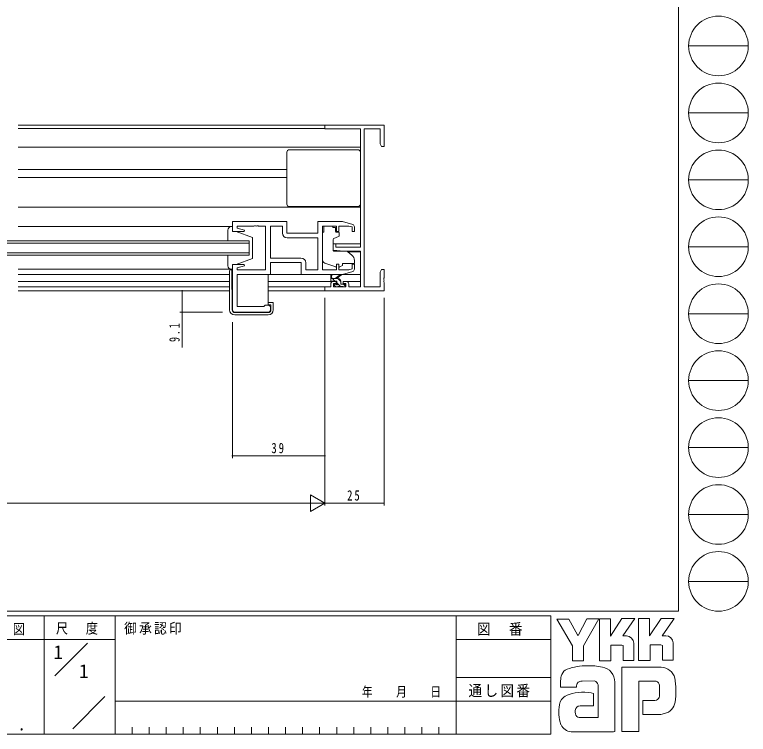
# Model space of a CAD drawing. Units: millimetres, scale not verified. Extents: x -567 to 567, y -403 to 403.
# Drawn here: x 256.9 to 566.7, y -403 to -98.9 of the extents above; entities that cross this region are included whole.
import ezdxf
from ezdxf.enums import TextEntityAlignment as Align

# ---------------------------------------------------------------- set-up
doc = ezdxf.new("R2010")
doc.units = ezdxf.units.MM
doc.header["$LTSCALE"] = 2
for name, color, linetype, lineweight in [('0-1_YKK_ZWAK', 7, 'Continuous', 18), ('0-3_YKK_11', 7, 'Continuous', 18), ('0-4_YKK_12', 2, 'Continuous', 18), ('0-5_YKK_13', 4, 'Continuous', 18), ('0-7_YKK_D', 6, 'Continuous', 18)]:
    doc.layers.add(name, color=color, linetype=linetype, lineweight=lineweight)
doc.layers.add('0-2_USER1', color=7, linetype='Continuous')
doc.styles.add('ＭＳ ゴシック', font='')
doc.styles.get('ＭＳ ゴシック').set_extended_font_data('MS Gothic')

msp = doc.modelspace()

# ---------------------------------------------------------------- linework, layer by layer
at = {"layer": '0-1_YKK_ZWAK'}
for p, q in [((537.274, 399), (537.274, -351)), ((541.526, -112.16), (566.726, -112.16)), ((541.526, -140.44), (566.726, -140.44)), ((541.526, -168.72), (566.726, -168.72)), ((541.526, -197), (566.726, -197)), ((541.526, -225.28), (566.726, -225.28)), ((541.526, -253.56), (566.726, -253.56)), ((541.526, -281.84), (566.726, -281.84)), ((541.526, -310.12), (566.726, -310.12)), ((541.526, -338.4), (566.726, -338.4)), ((537.274, -351), (-562.726, -351)), ((483.274, -353), (-562.726, -353)), ((269.274, -353), (269.274, -403)), ((299.274, -353), (299.274, -403)), ((443.274, -353), (443.274, -403)), ((483.274, -353), (483.274, -403)), ((485.898, -354.294), (490.918, -354.294)), ((492.462, -365.569), (485.898, -354.294)), ((498.468, -354.14), (494.818, -361.245)), ((503.931, -371.902), (503.931, -354.178)), ((520.38, -354.024), (525.052, -354.024)), ((520.38, -371.748), (520.38, -354.024)), ((529.956, -354.024), (535.362, -354.024)), ((534.822, -354.951), (530.362, -361.322)), ((535.362, -354.024), (534.822, -354.951)), ((515.244, -361.438), (513.76, -361.438)), ((531.846, -361.322), (530.362, -361.322)), ((270.68, -362.999), (173.274, -362.999)), ((270.68, -362.999), (299.274, -362.999)), ((273.803, -378.337), (287.65, -364.49)), ((443.274, -363), (483.274, -363)), ((513.236, -365.26), (508.68, -365.26)), ((518.333, -364.527), (518.333, -371.786)), ((525.245, -365.222), (525.245, -371.748)), ((529.802, -365.222), (525.245, -365.222)), ((530.42, -365.453), (529.802, -365.222)), ((530.42, -371.709), (530.42, -365.453)), ((534.937, -364.527), (534.937, -371.709)), ((525.245, -371.748), (520.38, -371.748)), ((530.42, -371.637), (530.492, -371.709)), ((534.937, -371.709), (530.42, -371.709)), ((529.879, -374.566), (513.314, -374.566)), ((513.314, -374.566), (513.314, -401.866)), ((443.274, -378.999), (483.274, -378.999)), ((487.443, -383.1), (487.443, -380.344)), ((501.768, -380.436), (496.486, -380.536)), ((510.302, -380.976), (510.302, -401.828)), ((520.496, -380.513), (527.137, -380.513)), ((520.496, -401.866), (520.496, -380.513)), ((494.084, -383.1), (487.443, -383.1)), ((503.313, -395.958), (503.313, -382.057)), ((529.236, -382.652), (529.261, -386.415)), ((281.377, -400.636), (294.983, -387.03)), ((299.274, -389), (443.274, -389)), ((483.274, -388.999), (443.274, -388.999)), ((522.234, -388.699), (522.234, -394.607)), ((527.292, -388.699), (522.234, -388.699)), ((501.382, -390.9), (495.676, -390.907)), ((495.281, -395.958), (503.313, -395.958)), ((502.695, -395.958), (503.197, -395.958)), ((503.313, -395.957), (503.314, -395.958)), ((522.234, -394.607), (529.84, -394.607)), ((529.84, -394.607), (531.385, -394.259)), ((306.474, -400), (306.474, -403)), ((313.674, -400), (313.674, -403)), ((320.874, -400), (320.874, -403)), ((328.074, -400), (328.074, -403)), ((335.274, -400), (335.274, -403)), ((342.474, -400), (342.474, -403)), ((349.674, -400), (349.674, -403)), ((356.874, -400), (356.874, -403)), ((364.074, -400), (364.074, -403)), ((371.274, -400), (371.274, -403)), ((378.474, -400), (378.474, -403)), ((385.674, -400), (385.674, -403)), ((392.874, -400), (392.874, -403)), ((400.074, -400), (400.074, -403)), ((407.274, -400), (407.274, -403)), ((414.474, -400), (414.474, -403)), ((421.674, -400), (421.674, -403)), ((428.874, -400), (428.874, -403)), ((436.074, -400), (436.074, -403)), ((494.084, -401.944), (491.96, -401.944)), ((509.838, -401.905), (494.084, -401.944)), ((510.302, -401.828), (509.838, -401.905)), ((-562.726, -403), (483.274, -403))]:
    msp.add_line(p, q, dxfattribs=at)
for points in [[(490.918, -354.294), (494.509, -361.013), (494.818, -361.245)], [(498.468, -354.14), (503.648, -354.14), (497.173, -365.608)], [(503.931, -354.178), (508.526, -354.178), (508.526, -361.462), (513.352, -354.101)], [(513.352, -354.101), (518.817, -354.101), (513.76, -361.438)], [(525.052, -354.024), (525.052, -361.441), (529.956, -354.024)], [(497.173, -365.608), (497.173, -371.941), (492.462, -371.941), (492.462, -365.569)], [(508.68, -365.26), (508.68, -371.902), (503.931, -371.902)], [(518.333, -371.786), (513.854, -371.786), (513.854, -365.492), (513.236, -365.26)], [(500.378, -385.533), (501.382, -385.764), (501.382, -390.9)], [(513.314, -401.866), (519.376, -401.866), (520.496, -401.866)]]:
    msp.add_lwpolyline(points, dxfattribs=at)
for centre in [(554.126, -112.16), (554.126, -140.44), (554.126, -168.72), (554.126, -197), (554.126, -225.28), (554.126, -253.56), (554.126, -281.84), (554.126, -310.12), (554.126, -338.4)]:
    msp.add_circle(centre, 12.6, dxfattribs=at)
for centre, radius, start, end in [((515.244, -364.527), 3.089, 0.00166, 89.99604), ((531.846, -364.411), 3.089, 0.00166, 89.99604), ((498.591, -399.287), 25.257, 89.89165, 109.30848), ((499.333, -403.662), 29.64, 78.78009, 91.46938), ((504.032, -380.852), 6.355, 40.66422, 80.31694), ((529.662, -380.772), 6.202, 14.44572, 87.08746), ((494.644, -380.38), 7.196, 158.41083, 179.71775), ((491.283, -378.793), 3.491, 109.02127, 161.51264), ((503.715, -380.836), 6.588, 358.78059, 38.76563), ((497.096, -383.01), 3.013, 138.46382, 181.71359), ((496.295, -382.958), 2.43, 85.50551, 126.78038), ((501.068, -382.649), 2.321, 14.7552, 72.44995), ((527.366, -382.256), 1.756, 16.43124, 96.91661), ((506.368, -384.696), 29.8, 350.99027, 10.67624), ((524.033, -383.297), 5.248, 4.93423, 17.03552), ((492.455, -391.468), 5.583, 121.82711, 169.08475), ((496.874, -404.22), 19.013, 79.38098, 112.05825), ((524.002, -385.916), 5.281, 343.6902, 354.75362), ((527.293, -386.834), 1.865, 269.95468, 342.90145), ((529.752, -388.35), 6.13, 285.44291, 349.90448), ((502.487, -393.564), 15.832, 168.76372, 199.80079), ((496.963, -393.469), 3.384, 171.08203, 216.71923), ((495.688, -392.97), 2.064, 90.33953, 178.03639), ((495.631, -393.807), 2.18, 230.9728, 260.75491), ((492.474, -396.489), 5.461, 207.31435, 263.59464)]:
    msp.add_arc(centre, radius, start, end, dxfattribs=at)
at = {"layer": '0-3_YKK_11'}
for p, q in [((387.859, -145.604), (387.859, -147.234)), ((412.859, -145.604), (387.859, -145.604)), ((412.859, -154.604), (412.859, -145.604)), ((387.859, -147.234), (402.859, -147.234)), ((402.859, -147.234), (402.859, -197.104)), ((404.489, -147.234), (411.229, -147.234)), ((404.489, -213.974), (404.489, -147.234)), ((411.229, -147.234), (411.229, -153.513)), ((411.229, -153.513), (411.859, -154.604)), ((411.859, -154.604), (412.859, -154.604)), ((348.859, -186.304), (348.859, -190.504)), ((371.859, -186.304), (348.859, -186.304)), ((350.789, -188.234), (357.901, -188.234)), ((350.789, -189.151), (350.789, -188.234)), ((357.901, -188.234), (358.084, -188.114)), ((358.084, -188.114), (358.634, -188.114)), ((358.634, -188.114), (358.817, -188.234)), ((358.817, -188.234), (358.901, -188.234)), ((358.901, -188.234), (359.084, -188.114)), ((359.084, -188.114), (359.634, -188.114)), ((359.634, -188.114), (359.817, -188.234)), ((359.817, -188.234), (362.859, -188.234)), ((362.859, -188.234), (362.859, -206.774)), ((364.859, -188.234), (364.859, -201.774)), ((369.929, -188.234), (364.859, -188.234)), ((369.929, -191.234), (369.929, -188.234)), ((371.859, -191.304), (371.859, -186.304)), ((384.859, -186.304), (384.859, -191.304)), ((395.359, -186.304), (384.859, -186.304)), ((386.859, -188.234), (392.759, -188.234)), ((386.859, -206.774), (386.859, -188.234)), ((392.759, -188.234), (392.759, -190.604)), ((393.759, -188.234), (397.964, -188.234)), ((393.759, -190.604), (393.759, -188.234)), ((399.646, -187.59), (395.359, -186.304)), ((397.964, -188.234), (399.359, -188.652)), ((399.359, -188.652), (399.359, -190.604)), ((400.359, -190.604), (400.359, -188.548)), ((348.859, -190.504), (353.82, -190.504)), ((353.888, -189.981), (350.789, -189.151)), ((353.82, -190.504), (353.888, -189.981)), ((384.859, -191.304), (371.859, -191.304)), ((392.759, -190.604), (393.759, -190.604)), ((399.359, -190.604), (400.359, -190.604)), ((384.929, -193.234), (371.929, -193.234)), ((384.929, -206.774), (384.929, -193.234)), ((384.929, -206.774), (384.929, -193.234)), ((391.359, -195.804), (391.359, -198.41)), ((392.559, -195.804), (391.359, -195.804)), ((392.559, -197.104), (392.559, -195.804)), ((402.859, -197.104), (392.559, -197.104)), ((391.359, -198.41), (395.859, -198.804)), ((395.859, -198.804), (402.859, -198.804)), ((402.859, -198.804), (402.859, -213.974)), ((348.859, -204.504), (348.859, -223.704)), ((353.82, -204.504), (348.859, -204.504)), ((353.888, -205.026), (353.82, -204.504)), ((364.859, -201.774), (377.789, -201.774)), ((364.859, -203.704), (377.859, -203.704)), ((364.859, -208.704), (364.859, -203.704)), ((377.859, -203.704), (377.859, -208.704)), ((379.789, -203.774), (379.789, -206.774)), ((392.759, -204.404), (392.759, -206.774)), ((393.759, -204.404), (392.759, -204.404)), ((393.759, -206.774), (393.759, -204.404)), ((399.359, -204.404), (399.359, -206.355)), ((400.359, -204.404), (399.359, -204.404)), ((400.359, -206.46), (400.359, -204.404)), ((350.789, -205.857), (353.888, -205.026)), ((350.789, -206.774), (350.789, -205.857)), ((362.859, -206.774), (350.789, -206.774)), ((379.789, -206.774), (384.929, -206.774)), ((392.759, -206.774), (386.859, -206.774)), ((397.964, -206.774), (393.759, -206.774)), ((395.359, -208.704), (399.646, -207.418)), ((399.359, -206.355), (397.964, -206.774)), ((411.859, -206.604), (411.229, -207.695)), ((412.859, -206.604), (411.859, -206.604)), ((412.859, -210.145), (412.859, -206.604)), ((350.789, -208.704), (364.859, -208.704)), ((350.789, -222.204), (350.789, -208.704)), ((377.859, -208.704), (395.359, -208.704)), ((411.229, -207.695), (411.229, -213.974)), ((412.739, -210.329), (412.859, -210.145)), ((412.739, -210.879), (412.739, -210.329)), ((390.359, -212.704), (390.359, -213.974)), ((392.659, -211.704), (391.359, -211.704)), ((391.559, -212.504), (392.659, -212.504)), ((391.559, -213.974), (391.559, -212.504)), ((392.659, -212.504), (392.659, -211.704)), ((395.659, -211.704), (395.659, -212.504)), ((396.959, -211.704), (395.659, -211.704)), ((395.659, -212.504), (396.759, -212.504)), ((396.759, -212.504), (396.759, -213.974)), ((397.959, -213.974), (397.959, -212.704)), ((412.859, -211.062), (412.739, -210.879)), ((412.739, -211.329), (412.859, -211.145)), ((412.739, -211.879), (412.739, -211.329)), ((412.859, -212.062), (412.739, -211.879)), ((412.859, -211.145), (412.859, -211.062)), ((412.859, -215.604), (412.859, -212.062)), ((387.859, -213.974), (387.859, -215.604)), ((390.359, -213.974), (387.859, -213.974)), ((387.859, -215.604), (412.859, -215.604)), ((396.759, -213.974), (391.559, -213.974)), ((402.859, -213.974), (397.959, -213.974)), ((411.229, -213.974), (404.489, -213.974)), ((362.159, -222.204), (350.789, -222.204)), ((362.359, -222.004), (362.159, -222.204)), ((362.659, -221.704), (362.359, -222.004)), ((363.859, -221.704), (362.659, -221.704)), ((364.859, -223.704), (364.859, -222.704)), ((349.859, -224.704), (363.859, -224.704))]:
    msp.add_line(p, q, dxfattribs=at)
for centre, radius, start, end in [((399.359, -188.548), 1, 359.99996, 73.30074), ((371.929, -191.234), 2, 180.00001, 269.99999), ((377.789, -203.774), 2, 0.00001, 89.99999), ((399.359, -206.46), 1, 286.69926, 0.00004), ((391.359, -212.704), 1, 90.00001, 179.99999), ((396.959, -212.704), 1, 0.00001, 89.99999), ((363.859, -222.704), 1, 0.00001, 89.99999), ((349.859, -223.704), 1, 180.00001, 269.99999), ((363.859, -223.704), 1, 270.00001, 359.99999)]:
    msp.add_arc(centre, radius, start, end, dxfattribs=at)
at = {"layer": '0-4_YKK_12'}
for p, q in [((258.359, -145.604), (388.159, -145.604)), ((387.859, -147.004), (258.359, -147.004)), ((258.359, -154.904), (402.859, -154.904)), ((258.359, -164.404), (371.859, -164.404)), ((258.359, -167.804), (371.859, -167.804)), ((258.359, -180.304), (402.859, -180.304)), ((355.859, -194.504), (251.359, -194.504)), ((251.359, -195.504), (355.859, -195.504)), ((391.359, -195.804), (402.859, -195.804)), ((355.859, -199.504), (251.359, -199.504)), ((397.736, -199.204), (402.859, -199.204)), ((258.359, -208.704), (347.594, -208.704)), ((258.359, -211.704), (347.594, -211.704)), ((363.894, -211.704), (391.359, -211.704)), ((396.959, -211.704), (402.859, -211.704)), ((347.594, -213.974), (258.359, -213.974)), ((258.359, -215.604), (347.594, -215.604)), ((388.159, -213.974), (363.894, -213.974)), ((363.894, -215.604), (388.159, -215.604))]:
    msp.add_line(p, q, dxfattribs=at)
msp.add_lwpolyline([(251.359, -200.504), (355.859, -200.504), (355.859, -194.504)], dxfattribs=at)
at = {"layer": '0-5_YKK_13'}
for p, q in [((371.859, -157.004), (371.859, -179.004)), ((401.859, -156.004), (372.859, -156.004)), ((402.859, -179.004), (402.859, -157.004)), ((372.859, -180.004), (401.859, -180.004)), ((258.359, -188.504), (348.859, -188.504)), ((391.259, -188.234), (387.459, -188.234)), ((387.459, -188.234), (387.459, -188.904)), ((387.459, -189.904), (387.459, -188.904)), ((391.259, -188.234), (391.259, -188.904)), ((391.259, -188.904), (392.429, -188.904)), ((392.429, -189.904), (392.429, -188.904)), ((346.859, -194.504), (346.859, -190.004)), ((350.359, -190.504), (357.359, -193.104)), ((387.459, -190.904), (386.859, -190.904)), ((386.859, -202.459), (386.859, -190.904)), ((387.459, -190.904), (387.459, -189.904)), ((392.429, -189.904), (392.429, -190.604)), ((392.729, -190.904), (393.659, -190.904)), ((393.959, -191.204), (393.959, -192.254)), ((357.359, -193.104), (357.359, -201.904)), ((391.359, -193.9), (391.359, -198.506)), ((393.63, -192.723), (391.63, -193.452)), ((346.859, -205.004), (346.859, -200.504)), ((391.576, -198.806), (396.962, -198.853)), ((397.596, -199.087), (399.287, -200.506)), ((350.359, -204.504), (348.859, -204.504)), ((350.359, -204.504), (357.359, -201.904)), ((392.487, -205.544), (387.85, -203.87)), ((395.359, -204.404), (395.359, -204.901)), ((400.359, -202.804), (400.359, -204.104)), ((258.359, -206.504), (348.859, -206.504)), ((347.594, -223.604), (347.594, -207.204)), ((348.094, -206.704), (348.909, -206.704)), ((348.724, -223.614), (348.577, -206.704)), ((394.053, -205.51), (395.359, -204.901)), ((363.894, -221.504), (363.894, -208.704)), ((364.359, -208.704), (385.359, -208.704)), ((371.359, -208.704), (385.359, -208.704)), ((390.359, -211.174), (390.359, -209.174)), ((393.559, -210.474), (390.359, -210.474)), ((390.659, -209.348), (390.858, -210.474)), ((392.134, -211.474), (391.134, -210.474)), ((392.259, -210.474), (394.477, -208.791)), ((392.859, -210.474), (394.679, -209.073)), ((394.559, -211.654), (393.379, -210.474)), ((395.286, -208.704), (402.859, -208.704)), ((395.286, -208.704), (402.859, -208.704)), ((392.659, -211.474), (390.659, -211.474)), ((392.447, -213.886), (391.947, -213.386)), ((392.159, -212.874), (392.498, -212.874)), ((392.959, -212.413), (392.959, -211.774)), ((394.434, -213.774), (392.959, -212.299)), ((395.559, -213.774), (393.459, -213.774)), ((394.559, -212.574), (394.559, -211.474)), ((394.859, -212.874), (396.259, -212.874)), ((396.559, -213.654), (395.779, -212.874)), ((396.559, -213.174), (396.559, -213.674)), ((393.259, -213.974), (392.659, -213.974)), ((396.259, -213.974), (395.759, -213.974)), ((365.594, -220.504), (363.894, -220.504)), ((363.894, -221.504), (365.094, -221.504)), ((365.094, -221.504), (365.094, -223.604)), ((365.594, -220.504), (366.094, -220.504)), ((366.094, -220.504), (366.094, -223.604)), ((363.894, -225.804), (349.794, -225.804)), ((363.894, -224.804), (349.924, -224.804))]:
    msp.add_line(p, q, dxfattribs=at)
for points in [[(348.359, -188.504), (348.859, -188.504), (348.859, -190.504), (350.359, -190.504)], [(348.859, -204.504), (348.859, -206.504), (348.359, -206.504)], [(400.359, -204.104), (395.359, -204.104), (395.359, -204.404)]]:
    msp.add_lwpolyline(points, dxfattribs=at)
for centre, radius, start, end in [((372.859, -157.004), 1, 90, 180), ((401.859, -157.004), 1, 0, 90), ((372.859, -179.004), 1, 180, 270), ((401.859, -179.004), 1, 270, 0), ((348.359, -190.004), 1.5, 90, 180), ((392.729, -190.604), 0.3, 180, 270), ((393.659, -191.204), 0.3, 0, 90), ((391.859, -193.9), 0.5, 110, 180), ((393.459, -192.254), 0.5, 290, 0), ((391.659, -198.506), 0.3, 180, 269.5), ((396.953, -199.853), 1, 50, 89.5), ((397.359, -202.804), 3, 0, 50), ((388.359, -202.459), 1.5, 180, 250.14674), ((348.359, -205.004), 1.5, 180, 270), ((348.094, -207.204), 0.5, 90, 180), ((392.827, -204.604), 1, 250.14674, 266.11316), ((393.63, -204.604), 1, 277.40692, 295), ((390.559, -209.174), 0.2, 300, 180), ((393.559, -211.474), 1, 0, 90), ((394.659, -208.874), 0.2, 275.58288, 155.58289), ((390.659, -211.174), 0.3, 180, 270), ((392.159, -213.174), 0.3, 90, 225), ((392.498, -213.174), 0.3, 33.05573, 90), ((392.659, -211.774), 0.3, 0, 90), ((392.959, -212.874), 0.25, 213.05573, 56.94427), ((393.259, -212.413), 0.3, 180, 236.94427), ((393.259, -213.774), 0.2, 270, 0), ((394.859, -212.574), 0.3, 180, 270), ((395.759, -213.774), 0.2, 180, 270), ((396.259, -213.174), 0.3, 0, 90), ((396.259, -213.674), 0.3, 270, 0), ((392.659, -213.674), 0.3, 225, 270), ((349.794, -223.604), 2.2, 180, 270), ((349.924, -223.604), 1.2, 180.5, 270), ((363.894, -223.604), 2.2, 270, 0), ((363.894, -223.604), 1.2, 270, 0)]:
    msp.add_arc(centre, radius, start, end, dxfattribs=at)
at = {"layer": '0-7_YKK_D'}
for p, q in [((344.594, -215.604), (326.594, -215.604)), ((387.859, -218.604), (387.859, -306.301)), ((387.859, -218.604), (387.859, -306.301)), ((412.859, -218.604), (412.859, -306.301)), ((344.594, -224.704), (326.594, -224.704)), ((348.859, -228.804), (348.859, -286.301)), ((387.859, -228.804), (387.859, -286.301)), ((387.859, -285.301), (348.859, -285.301)), ((387.859, -305.301), (381.797, -301.801)), ((381.797, -301.801), (381.797, -308.801)), ((-105.141, -305.301), (380.859, -305.301)), ((387.859, -305.301), (375.735, -305.301)), ((387.859, -305.301), (381.797, -308.801)), ((387.859, -305.301), (412.859, -305.301))]:
    msp.add_line(p, q, dxfattribs=at)
msp.add_lwpolyline([(327.594, -215.604), (327.594, -224.704), (327.594, -239.604)], dxfattribs=at)
for centre, start, end in [((327.594, -215.604), 90, 270), ((327.594, -215.604), 270, 90), ((327.594, -224.704), 90, 270), ((327.594, -224.704), 270, 90), ((348.859, -285.301), 0, 180), ((348.859, -285.301), 180, 0), ((387.859, -285.301), 0, 180), ((387.859, -285.301), 180, 0), ((412.859, -305.301), 0, 180), ((412.859, -305.301), 180, 0)]:
    msp.add_arc(centre, 0.106, start, end, dxfattribs=at)

# ---------------------------------------------------------------- texts
at = {"layer": '0-1_YKK_ZWAK', "attachment_point": 7, "style": 'ＭＳ ゴシック'}
for s, insert, char_height in [('\\T1.24;\\W0.85;作\\~\\~図', (243.445, -361.232), 4.399), ('\\T1.24;\\W0.85;尺\\~\\~度', (274.292, -360.91), 4.399), ('\\T1.17;\\W0.9;御承認印', (303.084, -360.904), 4.399), ('\\T1.17;\\W0.9;図\u3000番', (452.128, -361.374), 4.692), ('\\T1.28;\\W0.8;年\\~\\~\\~月\\~\\~\\~日', (403.526, -387.527), 4.147), ('\\T1.17;\\W0.9;通し図番', (448.529, -387.406), 4.692), ('\\T1.24;\\W0.85;\\~．\\~．', (243.638, -401.494), 5.132)]:
    msp.add_mtext(s, dxfattribs=dict(at, insert=insert, char_height=char_height))
at = {"layer": '0-2_USER1', "style": 'ＭＳ ゴシック'}
for p in [(273.274, -372.999), (284.036, -380.999)]:
    msp.add_text('1', height=5.865, dxfattribs=at).set_placement(p, align=Align.BOTTOM_LEFT)
at = {"layer": '0-7_YKK_D', "color": 7, "insert": (326.594, -237.231), "char_height": 4.399, "attachment_point": 7, "rotation": 90, "style": 'ＭＳ ゴシック'}
msp.add_mtext('\\T1.38;\\W0.7;9.1', dxfattribs=at)
at = {"layer": '0-7_YKK_D', "color": 7, "char_height": 4.399, "attachment_point": 7, "style": 'ＭＳ ゴシック'}
for s, insert in [('\\T1.37;\\W0.75;39', (365.289, -284.301)), ('\\T1.37;\\W0.75;25', (397.277, -304.301))]:
    msp.add_mtext(s, dxfattribs=dict(at, insert=insert))

doc.saveas('drawing.dxf')
